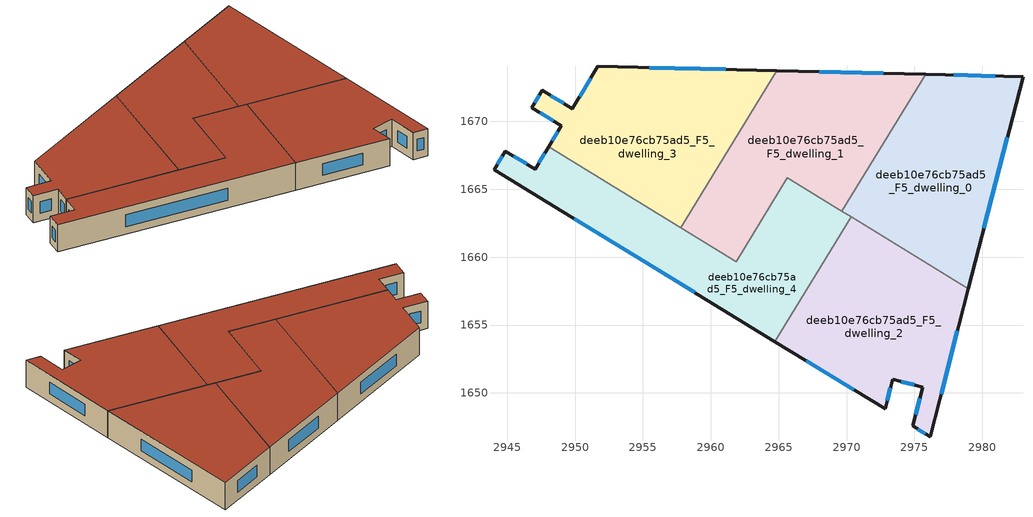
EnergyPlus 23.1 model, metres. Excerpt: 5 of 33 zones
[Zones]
deeb10e76cb75ad5_F5_dwelling_0
 floor to deeb10e76cb75ad5_F4_dwelling_0 (EU_floor_Construction): 2983,1673.3 2978.97,1657.69 2969.66,1663.38 2975.84,1673.47 z15
 wall outside (EU_wall_Construction): 2978.97,1657.69 2983,1673.3 2975.84,1673.47 z15:18
 wall to deeb10e76cb75ad5_F5_dwelling_1 (EU_wall_Construction): 2975.84,1673.47 2969.66,1663.38 z15:18
 wall to deeb10e76cb75ad5_F5_dwelling_2 (EU_wall_Construction): 2970.34,1662.97 2978.97,1657.69 z15:18
 wall to deeb10e76cb75ad5_F5_dwelling_4 (EU_wall_Construction): 2969.66,1663.38 2970.34,1662.97 z15:18
 window (EU_Window_Construction): 2980.95,1673.35 2977.88,1673.42 / 2980.12,1662.15 2981.85,1668.84 z15.86:17.14
 roof outside (EU_roof_Construction): 2978.97,1657.69 2983,1673.3 2975.84,1673.47 2969.66,1663.38 z18
deeb10e76cb75ad5_F5_dwelling_1
 floor to deeb10e76cb75ad5_F4_dwelling_1 (EU_floor_Construction): 2975.84,1673.47 2969.66,1663.38 2965.65,1665.84 2961.88,1659.68 2957.79,1662.18 2964.87,1673.74 z15
 wall outside (EU_wall_Construction): 2975.84,1673.47 2964.87,1673.74 z15:18
 wall to deeb10e76cb75ad5_F5_dwelling_4 (EU_wall_Construction): 2957.79,1662.18 2961.88,1659.68 2965.65,1665.84 2969.66,1663.38 z15:18
 wall to deeb10e76cb75ad5_F5_dwelling_3 (EU_wall_Construction): 2964.87,1673.74 2957.79,1662.18 z15:18
 window (EU_Window_Construction): 2972.7,1673.55 2968,1673.66 z15.86:17.14
 roof outside (EU_roof_Construction): 2969.66,1663.38 2975.84,1673.47 2964.87,1673.74 2957.79,1662.18 2961.88,1659.68 2965.65,1665.84 z18
deeb10e76cb75ad5_F5_dwelling_2
 floor to deeb10e76cb75ad5_F4_dwelling_2 (EU_floor_Construction): 2978.97,1657.69 2976.16,1646.78 2974.88,1647.56 2975.62,1650.42 2973.4,1650.99 2972.84,1648.82 2964.72,1653.78 2970.34,1662.97 z15
 wall outside (EU_wall_Construction): 2964.72,1653.78 2972.84,1648.82 2973.4,1650.99 2975.62,1650.42 2974.88,1647.56 2976.16,1646.78 2978.97,1657.69 z15:18
 wall to deeb10e76cb75ad5_F5_dwelling_4 (EU_wall_Construction): 2970.34,1662.97 2964.72,1653.78 z15:18
 window (EU_Window_Construction): 2967.04,1652.36 2970.52,1650.24 / 2976.97,1649.9 2978.17,1654.57 / 2975.25,1647.34 2975.8,1647 / 2975.41,1649.6 2975.09,1648.38 / 2974.03,1650.83 2974.98,1650.58 / 2973,1649.44 2973.24,1650.37 z15.86:17.14
 roof outside (EU_roof_Construction): 2976.16,1646.78 2978.97,1657.69 2970.34,1662.97 2964.72,1653.78 2972.84,1648.82 2973.4,1650.99 2975.62,1650.42 2974.88,1647.56 z18
deeb10e76cb75ad5_F5_dwelling_3
 floor to deeb10e76cb75ad5_F4_dwelling_3 (EU_floor_Construction): 2964.87,1673.74 2957.79,1662.18 2948.06,1668.13 2949,1669.67 2946.81,1671.01 2947.6,1672.29 2949.78,1670.95 2951.68,1674.06 z15
 wall outside (EU_wall_Construction): 2964.87,1673.74 2951.68,1674.06 2949.78,1670.95 2947.6,1672.29 2946.81,1671.01 2949,1669.67 2948.06,1668.13 z15:18
 wall to deeb10e76cb75ad5_F5_dwelling_4 (EU_wall_Construction): 2948.06,1668.13 2957.79,1662.18 z15:18
 window (EU_Window_Construction): 2961.1,1673.83 2955.45,1673.97 / 2948.73,1669.23 2948.33,1668.57 / 2947.44,1670.62 2948.37,1670.05 / 2947.37,1671.92 2947.04,1671.37 / 2949.16,1671.33 2948.22,1671.9 / 2951.14,1673.17 2950.32,1671.84 z15.86:17.14
 roof outside (EU_roof_Construction): 2957.79,1662.18 2964.87,1673.74 2951.68,1674.06 2949.78,1670.95 2947.6,1672.29 2946.81,1671.01 2949,1669.67 2948.06,1668.13 z18
deeb10e76cb75ad5_F5_dwelling_4
 floor to deeb10e76cb75ad5_F4_dwelling_4 (EU_floor_Construction): 2970.34,1662.97 2964.72,1653.78 2944.02,1666.44 2944.87,1667.82 2947.05,1666.49 2948.06,1668.13 2961.88,1659.68 2965.65,1665.84 z15
 wall outside (EU_wall_Construction): 2948.06,1668.13 2947.05,1666.49 2944.87,1667.82 2944.02,1666.44 2964.72,1653.78 z15:18
 window (EU_Window_Construction): 2946.43,1666.87 2945.49,1667.44 / 2947.77,1667.66 2947.34,1666.96 / 2949.94,1662.83 2958.8,1657.4 / 2944.63,1667.43 2944.27,1666.84 z15.86:17.14
 roof outside (EU_roof_Construction): 2964.72,1653.78 2970.34,1662.97 2965.65,1665.84 2961.88,1659.68 2948.06,1668.13 2947.05,1666.49 2944.87,1667.82 2944.02,1666.44 z18
[Building]
EU S2 Campaign: North Axis=0; Terrain=City; Solar Distribution=FullExterior
[Site:Location]
Helsinki-Vantaa.AP: Latitude=60.317; Longitude=24.963; Time Zone=2; Elevation=54.6
[SizingPeriod:WeatherFileDays]
AnnualSizingPeriod: Begin Month=1; Begin Day of Month=1; End Month=12; End Day of Month=31; Day of Week for Start Day=Monday; Use Weather File Daylight Saving Period=No; Use Weather File Rain and Snow Indicators=No
[MATERIAL]
EU_InternalMass_Material: Roughness=MediumRough; Thickness=0.1; Conductivity=1; Density=1800; Specific Heat=900; Thermal Absorptance=0.9; Solar Absorptance=0.7; Visible Absorptance=0.7
[MATERIAL:NOMASS] Roughness=MediumRough; Thermal Absorptance=0.9; Solar Absorptance=0.7; Visible Absorptance=0.7
Name | Thermal Resistance
EU_wall_NoMass | 5.91765
EU_roof_NoMass | 11.1778
EU_floor_NoMass | 6.2875
[WINDOWMATERIAL:SIMPLEGLAZINGSYSTEM]
EU_Window_SimpleGlazing: UFactor=0.994035; Solar Heat Gain Coefficient=0.7; Visible Transmittance=0.7
[CONSTRUCTION]
EU_wall_Construction: EU_wall_NoMass
EU_roof_Construction: EU_roof_NoMass
EU_floor_Construction: EU_floor_NoMass
EU_Window_Construction: EU_Window_SimpleGlazing
EU_InternalMass_Construction: EU_InternalMass_Material
[ZONE] Type=1; Multiplier=1; Ceiling Height=autocalculate; Floor Area=autocalculate; Part of Total Floor Area=Yes
Name | Volume
deeb10e76cb75ad5_F5_dwelling_0 | 362.462
deeb10e76cb75ad5_F5_dwelling_1 | 362.457
deeb10e76cb75ad5_F5_dwelling_2; deeb10e76cb75ad5_F5_dwelling_4 | 362.443
deeb10e76cb75ad5_F5_dwelling_3 | 362.463
[INTERNALMASS] Construction=EU_InternalMass_Construction
Name | Zone or ZoneList | Surface Area
deeb10e76cb75ad5_F5_dwelling_0_EU_InternalMass | deeb10e76cb75ad5_F5_dwelling_0 | 120.82
deeb10e76cb75ad5_F5_dwelling_1_EU_InternalMass | deeb10e76cb75ad5_F5_dwelling_1 | 120.819
deeb10e76cb75ad5_F5_dwelling_2_EU_InternalMass | deeb10e76cb75ad5_F5_dwelling_2 | 120.814
deeb10e76cb75ad5_F5_dwelling_3_EU_InternalMass | deeb10e76cb75ad5_F5_dwelling_3 | 120.819
deeb10e76cb75ad5_F5_dwelling_4_EU_InternalMass | deeb10e76cb75ad5_F5_dwelling_4 | 120.815
[OTHEREQUIPMENT] Fuel Type=Electricity; Design Level Calculation Method=Watts/Area; Power per Zone Floor Area=1; Fraction Latent=0; Fraction Radiant=0; Fraction Lost=0; Carbon Dioxide Generation Rate=0; EndUse Subcategory=EU_Step8_InternalGains
Name | Zone or ZoneList or Space or SpaceList | Schedule
EU_Step8_InternalGain_deeb10e76cb75ad5_F5_dwelling_0_f000 | deeb10e76cb75ad5_F5_dwelling_0 | EU_Step8_GainSchedule_deeb10e76cb75ad5_F5_dwelling_0_f000
EU_Step8_InternalGain_deeb10e76cb75ad5_F5_dwelling_1_f000 | deeb10e76cb75ad5_F5_dwelling_1 | EU_Step8_GainSchedule_deeb10e76cb75ad5_F5_dwelling_1_f000
EU_Step8_InternalGain_deeb10e76cb75ad5_F5_dwelling_2_f000 | deeb10e76cb75ad5_F5_dwelling_2 | EU_Step8_GainSchedule_deeb10e76cb75ad5_F5_dwelling_2_f000
EU_Step8_InternalGain_deeb10e76cb75ad5_F5_dwelling_3_f000 | deeb10e76cb75ad5_F5_dwelling_3 | EU_Step8_GainSchedule_deeb10e76cb75ad5_F5_dwelling_3_f000
EU_Step8_InternalGain_deeb10e76cb75ad5_F5_dwelling_4_f000 | deeb10e76cb75ad5_F5_dwelling_4 | EU_Step8_GainSchedule_deeb10e76cb75ad5_F5_dwelling_4_f000
[ZONEVENTILATION:DESIGNFLOWRATE] Schedule=EU_AlwaysOn; Design Flow Rate Calculation Method=AirChanges/Hour; Air Changes per Hour=0.596421; Ventilation Type=Natural; Fan Pressure Rise=0; Fan Total Efficiency=1; Constant Term Coefficient=1; Temperature Term Coefficient=0; Velocity Term Coefficient=0; Velocity Squared Term Coefficient=0; Minimum Indoor Temperature=-100; Maximum Indoor Temperature=100; Delta Temperature=-100; Minimum Outdoor Temperature=-100; Maximum Outdoor Temperature=100; Maximum Wind Speed=40
Name | Zone or ZoneList or Space or SpaceList
EU_ConstantAir_deeb10e76cb75ad5_F5_dwelling_0 | deeb10e76cb75ad5_F5_dwelling_0
EU_ConstantAir_deeb10e76cb75ad5_F5_dwelling_1 | deeb10e76cb75ad5_F5_dwelling_1
EU_ConstantAir_deeb10e76cb75ad5_F5_dwelling_2 | deeb10e76cb75ad5_F5_dwelling_2
EU_ConstantAir_deeb10e76cb75ad5_F5_dwelling_3 | deeb10e76cb75ad5_F5_dwelling_3
EU_ConstantAir_deeb10e76cb75ad5_F5_dwelling_4 | deeb10e76cb75ad5_F5_dwelling_4
[HVACTEMPLATE:THERMOSTAT] Constant Heating Setpoint=20; Constant Cooling Setpoint=50
EU_HeatOnly_deeb10e76cb75ad5_F2_dwelling_2; EU_HeatOnly_deeb10e76cb75ad5_F2_dwelling_3; EU_HeatOnly_deeb10e76cb75ad5_F2_dwelling_4; EU_HeatOnly_deeb10e76cb75ad5_F2_dwelling_5; EU_HeatOnly_deeb10e76cb75ad5_F3_dwelling_0; EU_HeatOnly_deeb10e76cb75ad5_F3_dwelling_1; EU_HeatOnly_deeb10e76cb75ad5_F3_dwelling_2; EU_HeatOnly_deeb10e76cb75ad5_F3_dwelling_3; EU_HeatOnly_deeb10e76cb75ad5_F3_dwelling_4; EU_HeatOnly_deeb10e76cb75ad5_F4_dwelling_0; EU_HeatOnly_deeb10e76cb75ad5_F4_dwelling_1; EU_HeatOnly_deeb10e76cb75ad5_F4_dwelling_2; EU_HeatOnly_deeb10e76cb75ad5_F4_dwelling_3; EU_HeatOnly_deeb10e76cb75ad5_F4_dwelling_4; EU_HeatOnly_deeb10e76cb75ad5_F5_dwelling_0; EU_HeatOnly_deeb10e76cb75ad5_F5_dwelling_1; EU_HeatOnly_deeb10e76cb75ad5_F5_dwelling_2; EU_HeatOnly_deeb10e76cb75ad5_F5_dwelling_3; EU_HeatOnly_deeb10e76cb75ad5_F5_dwelling_4
[HVACTEMPLATE:ZONE:IDEALLOADSAIRSYSTEM] System Availability Schedule=EU_AlwaysOn; Maximum Heating Supply Air Temperature=50; Minimum Cooling Supply Air Temperature=13; Maximum Heating Supply Air Humidity Ratio=0.0156; Minimum Cooling Supply Air Humidity Ratio=0.0077; Heating Limit=NoLimit; Cooling Limit=NoLimit; Heating Availability Schedule=EU_AlwaysOn; Cooling Availability Schedule=EU_CoolingOff; Dehumidification Control Type=ConstantSensibleHeatRatio; Cooling Sensible Heat Ratio=0.7; Dehumidification Setpoint=60; Humidification Control Type=None; Humidification Setpoint=30; Outdoor Air Method=None; Outdoor Air Flow Rate per Person=0.00944; Outdoor Air Flow Rate per Zone Floor Area=0; Outdoor Air Flow Rate per Zone=0; Demand Controlled Ventilation Type=None; Outdoor Air Economizer Type=NoEconomizer; Heat Recovery Type=None; Sensible Heat Recovery Effectiveness=0.7; Latent Heat Recovery Effectiveness=0.65
Name | Template Thermostat
deeb10e76cb75ad5_F5_dwelling_0 | EU_HeatOnly_deeb10e76cb75ad5_F5_dwelling_0
deeb10e76cb75ad5_F5_dwelling_1 | EU_HeatOnly_deeb10e76cb75ad5_F5_dwelling_1
deeb10e76cb75ad5_F5_dwelling_2 | EU_HeatOnly_deeb10e76cb75ad5_F5_dwelling_2
deeb10e76cb75ad5_F5_dwelling_3 | EU_HeatOnly_deeb10e76cb75ad5_F5_dwelling_3
deeb10e76cb75ad5_F5_dwelling_4 | EU_HeatOnly_deeb10e76cb75ad5_F5_dwelling_4
[SIZING:ZONE] Zone Cooling Design Supply Air Temperature Input Method=SupplyAirTemperature; Zone Cooling Design Supply Air Temperature=13; Zone Heating Design Supply Air Temperature Input Method=SupplyAirTemperature; Zone Heating Design Supply Air Temperature=50; Zone Cooling Design Supply Air Humidity Ratio=0.008; Zone Heating Design Supply Air Humidity Ratio=0.008; Cooling Design Air Flow Method=DesignDay; Cooling Design Air Flow Rate=0; Cooling Minimum Air Flow per Zone Floor Area=0.000762; Cooling Minimum Air Flow=0; Cooling Minimum Air Flow Fraction=0.2; Heating Design Air Flow Method=DesignDay; Heating Design Air Flow Rate=0; Heating Maximum Air Flow per Zone Floor Area=0.002032; Heating Maximum Air Flow=0.141576; Heating Maximum Air Flow Fraction=0.3; Account for Dedicated Outdoor Air System=No; Dedicated Outdoor Air System Control Strategy=NeutralSupplyAir; Dedicated Outdoor Air Low Setpoint Temperature for Design=autosize; Dedicated Outdoor Air High Setpoint Temperature for Design=autosize; Zone Load Sizing Method=Sensible Load Only No Latent Load; Zone Latent Cooling Design Supply Air Humidity Ratio Input Method=HumidityRatioDifference; Zone Cooling Design Supply Air Humidity Ratio Difference=0.005; Zone Latent Heating Design Supply Air Humidity Ratio Input Method=HumidityRatioDifference; Zone Humidification Design Supply Air Humidity Ratio Difference=0.005
deeb10e76cb75ad5_F5_dwelling_0; deeb10e76cb75ad5_F5_dwelling_1; deeb10e76cb75ad5_F5_dwelling_2; deeb10e76cb75ad5_F5_dwelling_3; deeb10e76cb75ad5_F5_dwelling_4
[SCHEDULE:CONSTANT]
Name | Hourly Value
EU_AlwaysOn | 1
EU_CoolingOff | 0
[SCHEDULE:FILE] Column Number=1; Rows to Skip at Top=0; Number of Hours of Data=8760; Column Separator=Comma; Interpolate to Timestep=No; Minutes per Item=60; Adjust Schedule for Daylight Savings=Yes
Name | File
EU_Step8_GainSchedule_deeb10e76cb75ad5_F5_dwelling_0_f000 | ../../schedules/deeb10e76cb75ad5/deeb10e76cb75ad5_F5_dwelling_0_f000_gain.csv
EU_Step8_GainSchedule_deeb10e76cb75ad5_F5_dwelling_1_f000 | ../../schedules/deeb10e76cb75ad5/deeb10e76cb75ad5_F5_dwelling_1_f000_gain.csv
EU_Step8_GainSchedule_deeb10e76cb75ad5_F5_dwelling_2_f000 | ../../schedules/deeb10e76cb75ad5/deeb10e76cb75ad5_F5_dwelling_2_f000_gain.csv
EU_Step8_GainSchedule_deeb10e76cb75ad5_F5_dwelling_3_f000 | ../../schedules/deeb10e76cb75ad5/deeb10e76cb75ad5_F5_dwelling_3_f000_gain.csv
EU_Step8_GainSchedule_deeb10e76cb75ad5_F5_dwelling_4_f000 | ../../schedules/deeb10e76cb75ad5/deeb10e76cb75ad5_F5_dwelling_4_f000_gain.csv
